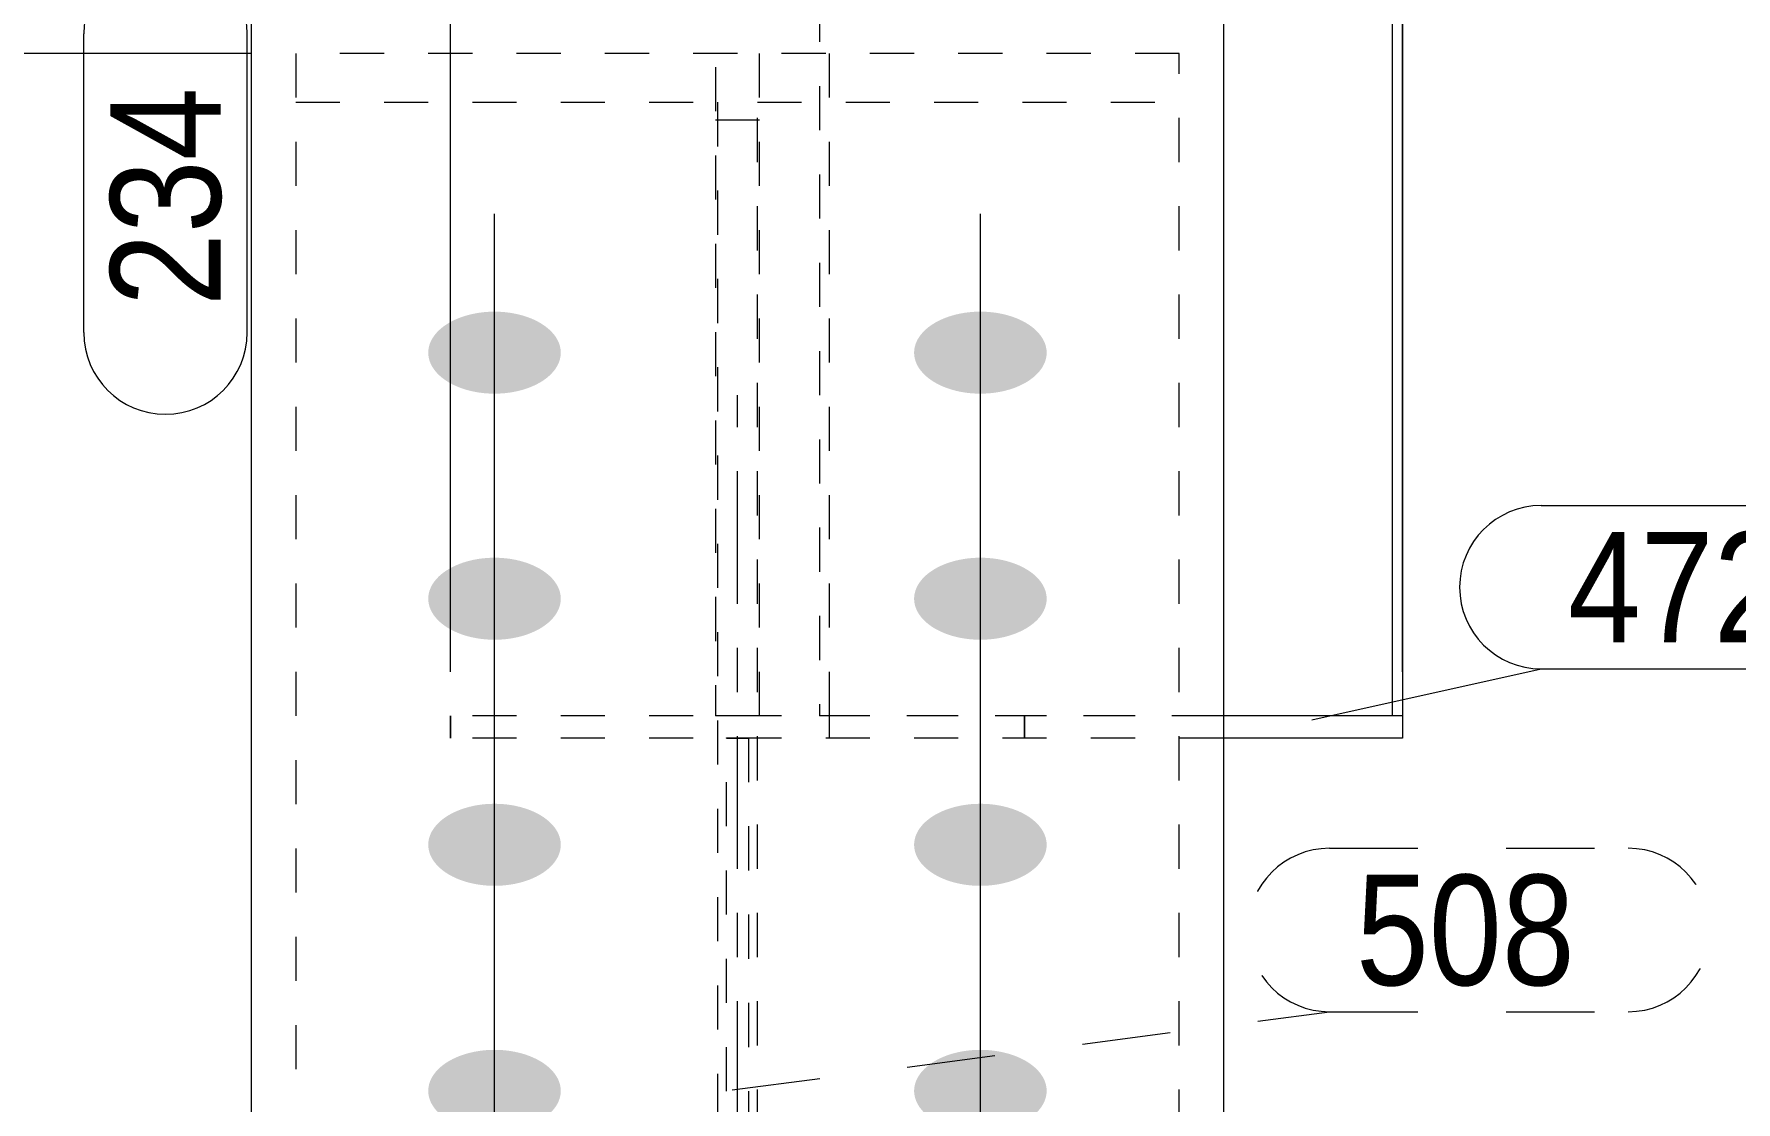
# Model space of a CAD drawing. Header units: millimetres. Extents: x 2 to 579, y 1 to 825.
# Drawn here: x 58.54 to 97.07, y 648.49 to 672.68 of the extents above; entities that cross this region are included whole.
import ezdxf

# ---------------------------------------------------------------- set-up
doc = ezdxf.new("R2010")
doc.units = ezdxf.units.MM
for name, pattern in [('XKITLINE00', [0]), ('XKITLINE01', [4, 1, -1, 1, -1]), ('XKITLINE02', [4, 2, -2]), ('XKITLINE03', [6, 3, -1, 1, -1])]:
    doc.linetypes.add(name, pattern=pattern)
for name, color, linetype, lineweight in [('Bolt', 3, 'Continuous', 0), ('Dimensions', 7, 'Continuous', 0), ('Part', 2, 'Continuous', 0), ('PartMark', 7, 'Continuous', 0)]:
    doc.layers.add(name, color=color, linetype=linetype, lineweight=lineweight)
doc.styles.add('ARIAL', font='ARIAL.TTF')

# ---------------------------------------------------------------- blocks, each defined once
blk = doc.blocks.new('*A60')
at = {"layer": 'Bolt'}
for points in [[(68.925, 664.533), (68.888, 664.534), (68.851, 664.536), (68.815, 664.538), (68.778, 664.54), (68.741, 664.543), (68.705, 664.547), (68.669, 664.551), (68.633, 664.556), (68.597, 664.561), (68.562, 664.567), (68.526, 664.573), (68.491, 664.58), (68.456, 664.587), (68.422, 664.595), (68.388, 664.604), (68.354, 664.613), (68.32, 664.622), (68.287, 664.632), (68.254, 664.643), (68.222, 664.654), (68.19, 664.665), (68.159, 664.677), (68.128, 664.69), (68.098, 664.702), (68.068, 664.716), (68.039, 664.73), (68.01, 664.744), (67.982, 664.759), (67.954, 664.774), (67.927, 664.789), (67.901, 664.805), (67.875, 664.821), (67.85, 664.838), (67.826, 664.855), (67.802, 664.873), (67.779, 664.89), (67.757, 664.908), (67.735, 664.927), (67.714, 664.946), (67.694, 664.965), (67.675, 664.984), (67.656, 665.004), (67.639, 665.024), (67.622, 665.044), (67.606, 665.065), (67.59, 665.085), (67.576, 665.106), (67.562, 665.127), (67.549, 665.149), (67.537, 665.17), (67.526, 665.192), (67.516, 665.214), (67.507, 665.236), (67.498, 665.258), (67.49, 665.281), (67.484, 665.303), (67.478, 665.325), (67.473, 665.348), (67.469, 665.371), (67.466, 665.393), (67.463, 665.416), (67.462, 665.439), (67.462, 665.462), (67.462, 665.484), (67.463, 665.507), (67.466, 665.53), (67.469, 665.553), (67.473, 665.575), (67.478, 665.598), (67.484, 665.62), (67.49, 665.643), (67.498, 665.665), (67.507, 665.687), (67.516, 665.709), (67.526, 665.731), (67.537, 665.753), (67.549, 665.775), (67.562, 665.796), (67.576, 665.817), (67.59, 665.838), (67.606, 665.859), (67.622, 665.879), (67.639, 665.899), (67.656, 665.919), (67.675, 665.939), (67.694, 665.959), (67.714, 665.978), (67.735, 665.996), (67.757, 666.015), (67.779, 666.033), (67.802, 666.051), (67.826, 666.068), (67.85, 666.085), (67.875, 666.102), (67.901, 666.118), (67.927, 666.134), (67.954, 666.15), (67.982, 666.165), (68.01, 666.18), (68.039, 666.194), (68.068, 666.208), (68.098, 666.221), (68.128, 666.234), (68.159, 666.246), (68.19, 666.258), (68.222, 666.27), (68.254, 666.281), (68.287, 666.291), (68.32, 666.301), (68.354, 666.311), (68.388, 666.32), (68.422, 666.328), (68.456, 666.336), (68.491, 666.343), (68.526, 666.35), (68.562, 666.357), (68.597, 666.363), (68.633, 666.368), (68.669, 666.372), (68.705, 666.377), (68.741, 666.38), (68.778, 666.383), (68.815, 666.386), (68.851, 666.388), (68.888, 666.389), (68.925, 666.39), (68.962, 666.39), (68.998, 666.39), (69.035, 666.389), (69.072, 666.388), (69.109, 666.386), (69.145, 666.383), (69.182, 666.38), (69.218, 666.377), (69.254, 666.372), (69.29, 666.368), (69.326, 666.363), (69.362, 666.357), (69.397, 666.35), (69.432, 666.343), (69.467, 666.336), (69.501, 666.328), (69.536, 666.32), (69.569, 666.311), (69.603, 666.301), (69.636, 666.291), (69.669, 666.281), (69.701, 666.27), (69.733, 666.258), (69.764, 666.246), (69.795, 666.234), (69.825, 666.221), (69.855, 666.208), (69.884, 666.194), (69.913, 666.18), (69.941, 666.165), (69.969, 666.15), (69.996, 666.134), (70.022, 666.118), (70.048, 666.102), (70.073, 666.085), (70.097, 666.068), (70.121, 666.051), (70.144, 666.033), (70.166, 666.015), (70.188, 665.996), (70.209, 665.978), (70.229, 665.959), (70.248, 665.939), (70.267, 665.919), (70.284, 665.899), (70.301, 665.879), (70.318, 665.859), (70.333, 665.838), (70.347, 665.817), (70.361, 665.796), (70.374, 665.775), (70.386, 665.753), (70.397, 665.731), (70.407, 665.709), (70.417, 665.687), (70.425, 665.665), (70.433, 665.643), (70.44, 665.62), (70.445, 665.598), (70.45, 665.575), (70.454, 665.553), (70.458, 665.53), (70.46, 665.507), (70.461, 665.484), (70.462, 665.462), (70.461, 665.439), (70.46, 665.416), (70.458, 665.393), (70.454, 665.371), (70.45, 665.348), (70.445, 665.325), (70.44, 665.303), (70.433, 665.281), (70.425, 665.258), (70.417, 665.236), (70.407, 665.214), (70.397, 665.192), (70.386, 665.17), (70.374, 665.149), (70.361, 665.127), (70.347, 665.106), (70.333, 665.085), (70.318, 665.065), (70.301, 665.044), (70.284, 665.024), (70.267, 665.004), (70.248, 664.984), (70.229, 664.965), (70.209, 664.946), (70.188, 664.927), (70.166, 664.908), (70.144, 664.89), (70.121, 664.873), (70.097, 664.855), (70.073, 664.838), (70.048, 664.821), (70.022, 664.805), (69.996, 664.789), (69.969, 664.774), (69.941, 664.759), (69.913, 664.744), (69.884, 664.73), (69.855, 664.716), (69.825, 664.702), (69.795, 664.69), (69.764, 664.677), (69.733, 664.665), (69.701, 664.654), (69.669, 664.643), (69.636, 664.632), (69.603, 664.622), (69.569, 664.613), (69.536, 664.604), (69.501, 664.595), (69.467, 664.587), (69.432, 664.58), (69.397, 664.573), (69.362, 664.567), (69.326, 664.561), (69.29, 664.556), (69.254, 664.551), (69.218, 664.547), (69.182, 664.543), (69.145, 664.54), (69.109, 664.538), (69.072, 664.536), (69.035, 664.534), (68.998, 664.533), (68.962, 664.533)], [(79.925, 664.533), (79.888, 664.534), (79.851, 664.536), (79.815, 664.538), (79.778, 664.54), (79.741, 664.543), (79.705, 664.547), (79.669, 664.551), (79.633, 664.556), (79.597, 664.561), (79.562, 664.567), (79.526, 664.573), (79.491, 664.58), (79.456, 664.587), (79.422, 664.595), (79.388, 664.604), (79.354, 664.613), (79.32, 664.622), (79.287, 664.632), (79.254, 664.643), (79.222, 664.654), (79.19, 664.665), (79.159, 664.677), (79.128, 664.69), (79.098, 664.702), (79.068, 664.716), (79.039, 664.73), (79.01, 664.744), (78.982, 664.759), (78.954, 664.774), (78.927, 664.789), (78.901, 664.805), (78.875, 664.821), (78.85, 664.838), (78.826, 664.855), (78.802, 664.873), (78.779, 664.89), (78.757, 664.908), (78.735, 664.927), (78.714, 664.946), (78.694, 664.965), (78.675, 664.984), (78.656, 665.004), (78.639, 665.024), (78.622, 665.044), (78.606, 665.065), (78.59, 665.085), (78.576, 665.106), (78.562, 665.127), (78.549, 665.149), (78.537, 665.17), (78.526, 665.192), (78.516, 665.214), (78.507, 665.236), (78.498, 665.258), (78.49, 665.281), (78.484, 665.303), (78.478, 665.325), (78.473, 665.348), (78.469, 665.371), (78.466, 665.393), (78.463, 665.416), (78.462, 665.439), (78.462, 665.462), (78.462, 665.484), (78.463, 665.507), (78.466, 665.53), (78.469, 665.553), (78.473, 665.575), (78.478, 665.598), (78.484, 665.62), (78.49, 665.643), (78.498, 665.665), (78.507, 665.687), (78.516, 665.709), (78.526, 665.731), (78.537, 665.753), (78.549, 665.775), (78.562, 665.796), (78.576, 665.817), (78.59, 665.838), (78.606, 665.859), (78.622, 665.879), (78.639, 665.899), (78.656, 665.919), (78.675, 665.939), (78.694, 665.959), (78.714, 665.978), (78.735, 665.996), (78.757, 666.015), (78.779, 666.033), (78.802, 666.051), (78.826, 666.068), (78.85, 666.085), (78.875, 666.102), (78.901, 666.118), (78.927, 666.134), (78.954, 666.15), (78.982, 666.165), (79.01, 666.18), (79.039, 666.194), (79.068, 666.208), (79.098, 666.221), (79.128, 666.234), (79.159, 666.246), (79.19, 666.258), (79.222, 666.27), (79.254, 666.281), (79.287, 666.291), (79.32, 666.301), (79.354, 666.311), (79.388, 666.32), (79.422, 666.328), (79.456, 666.336), (79.491, 666.343), (79.526, 666.35), (79.562, 666.357), (79.597, 666.363), (79.633, 666.368), (79.669, 666.372), (79.705, 666.377), (79.741, 666.38), (79.778, 666.383), (79.815, 666.386), (79.851, 666.388), (79.888, 666.389), (79.925, 666.39), (79.962, 666.39), (79.998, 666.39), (80.035, 666.389), (80.072, 666.388), (80.109, 666.386), (80.145, 666.383), (80.182, 666.38), (80.218, 666.377), (80.254, 666.372), (80.29, 666.368), (80.326, 666.363), (80.362, 666.357), (80.397, 666.35), (80.432, 666.343), (80.467, 666.336), (80.501, 666.328), (80.536, 666.32), (80.569, 666.311), (80.603, 666.301), (80.636, 666.291), (80.669, 666.281), (80.701, 666.27), (80.733, 666.258), (80.764, 666.246), (80.795, 666.234), (80.825, 666.221), (80.855, 666.208), (80.884, 666.194), (80.913, 666.18), (80.941, 666.165), (80.969, 666.15), (80.996, 666.134), (81.022, 666.118), (81.048, 666.102), (81.073, 666.085), (81.097, 666.068), (81.121, 666.051), (81.144, 666.033), (81.166, 666.015), (81.188, 665.996), (81.209, 665.978), (81.229, 665.959), (81.248, 665.939), (81.267, 665.919), (81.284, 665.899), (81.301, 665.879), (81.318, 665.859), (81.333, 665.838), (81.347, 665.817), (81.361, 665.796), (81.374, 665.775), (81.386, 665.753), (81.397, 665.731), (81.407, 665.709), (81.417, 665.687), (81.425, 665.665), (81.433, 665.643), (81.44, 665.62), (81.445, 665.598), (81.45, 665.575), (81.454, 665.553), (81.458, 665.53), (81.46, 665.507), (81.461, 665.484), (81.462, 665.462), (81.461, 665.439), (81.46, 665.416), (81.458, 665.393), (81.454, 665.371), (81.45, 665.348), (81.445, 665.325), (81.44, 665.303), (81.433, 665.281), (81.425, 665.258), (81.417, 665.236), (81.407, 665.214), (81.397, 665.192), (81.386, 665.17), (81.374, 665.149), (81.361, 665.127), (81.347, 665.106), (81.333, 665.085), (81.318, 665.065), (81.301, 665.044), (81.284, 665.024), (81.267, 665.004), (81.248, 664.984), (81.229, 664.965), (81.209, 664.946), (81.188, 664.927), (81.166, 664.908), (81.144, 664.89), (81.121, 664.873), (81.097, 664.855), (81.073, 664.838), (81.048, 664.821), (81.022, 664.805), (80.996, 664.789), (80.969, 664.774), (80.941, 664.759), (80.913, 664.744), (80.884, 664.73), (80.855, 664.716), (80.825, 664.702), (80.795, 664.69), (80.764, 664.677), (80.733, 664.665), (80.701, 664.654), (80.669, 664.643), (80.636, 664.632), (80.603, 664.622), (80.569, 664.613), (80.536, 664.604), (80.501, 664.595), (80.467, 664.587), (80.432, 664.58), (80.397, 664.573), (80.362, 664.567), (80.326, 664.561), (80.29, 664.556), (80.254, 664.551), (80.218, 664.547), (80.182, 664.543), (80.145, 664.54), (80.109, 664.538), (80.072, 664.536), (80.035, 664.534), (79.998, 664.533), (79.962, 664.533)], [(68.925, 658.961), (68.888, 658.962), (68.851, 658.964), (68.815, 658.966), (68.778, 658.968), (68.741, 658.971), (68.705, 658.975), (68.669, 658.979), (68.633, 658.984), (68.597, 658.989), (68.562, 658.995), (68.526, 659.001), (68.491, 659.008), (68.456, 659.015), (68.422, 659.023), (68.388, 659.032), (68.354, 659.041), (68.32, 659.05), (68.287, 659.06), (68.254, 659.071), (68.222, 659.082), (68.19, 659.093), (68.159, 659.105), (68.128, 659.118), (68.098, 659.131), (68.068, 659.144), (68.039, 659.158), (68.01, 659.172), (67.982, 659.187), (67.954, 659.202), (67.927, 659.217), (67.901, 659.233), (67.875, 659.249), (67.85, 659.266), (67.826, 659.283), (67.802, 659.301), (67.779, 659.318), (67.757, 659.337), (67.735, 659.355), (67.714, 659.374), (67.694, 659.393), (67.675, 659.412), (67.656, 659.432), (67.639, 659.452), (67.622, 659.472), (67.606, 659.493), (67.59, 659.513), (67.576, 659.534), (67.562, 659.556), (67.549, 659.577), (67.537, 659.599), (67.526, 659.62), (67.516, 659.642), (67.507, 659.664), (67.498, 659.686), (67.49, 659.709), (67.484, 659.731), (67.478, 659.754), (67.473, 659.776), (67.469, 659.799), (67.466, 659.821), (67.463, 659.844), (67.462, 659.867), (67.462, 659.89), (67.462, 659.913), (67.463, 659.935), (67.466, 659.958), (67.469, 659.981), (67.473, 660.003), (67.478, 660.026), (67.484, 660.049), (67.49, 660.071), (67.498, 660.093), (67.507, 660.115), (67.516, 660.137), (67.526, 660.159), (67.537, 660.181), (67.549, 660.203), (67.562, 660.224), (67.576, 660.245), (67.59, 660.266), (67.606, 660.287), (67.622, 660.307), (67.639, 660.328), (67.656, 660.348), (67.675, 660.367), (67.694, 660.387), (67.714, 660.406), (67.735, 660.425), (67.757, 660.443), (67.779, 660.461), (67.802, 660.479), (67.826, 660.496), (67.85, 660.513), (67.875, 660.53), (67.901, 660.546), (67.927, 660.562), (67.954, 660.578), (67.982, 660.593), (68.01, 660.608), (68.039, 660.622), (68.068, 660.636), (68.098, 660.649), (68.128, 660.662), (68.159, 660.674), (68.19, 660.686), (68.222, 660.698), (68.254, 660.709), (68.287, 660.719), (68.32, 660.729), (68.354, 660.739), (68.388, 660.748), (68.422, 660.756), (68.456, 660.764), (68.491, 660.772), (68.526, 660.778), (68.562, 660.785), (68.597, 660.791), (68.633, 660.796), (68.669, 660.801), (68.705, 660.805), (68.741, 660.808), (68.778, 660.811), (68.815, 660.814), (68.851, 660.816), (68.888, 660.817), (68.925, 660.818), (68.962, 660.818), (68.998, 660.818), (69.035, 660.817), (69.072, 660.816), (69.109, 660.814), (69.145, 660.811), (69.182, 660.808), (69.218, 660.805), (69.254, 660.801), (69.29, 660.796), (69.326, 660.791), (69.362, 660.785), (69.397, 660.778), (69.432, 660.772), (69.467, 660.764), (69.501, 660.756), (69.536, 660.748), (69.569, 660.739), (69.603, 660.729), (69.636, 660.719), (69.669, 660.709), (69.701, 660.698), (69.733, 660.686), (69.764, 660.674), (69.795, 660.662), (69.825, 660.649), (69.855, 660.636), (69.884, 660.622), (69.913, 660.608), (69.941, 660.593), (69.969, 660.578), (69.996, 660.562), (70.022, 660.546), (70.048, 660.53), (70.073, 660.513), (70.097, 660.496), (70.121, 660.479), (70.144, 660.461), (70.166, 660.443), (70.188, 660.425), (70.209, 660.406), (70.229, 660.387), (70.248, 660.367), (70.267, 660.348), (70.284, 660.328), (70.301, 660.307), (70.318, 660.287), (70.333, 660.266), (70.347, 660.245), (70.361, 660.224), (70.374, 660.203), (70.386, 660.181), (70.397, 660.159), (70.407, 660.137), (70.417, 660.115), (70.425, 660.093), (70.433, 660.071), (70.44, 660.049), (70.445, 660.026), (70.45, 660.003), (70.454, 659.981), (70.458, 659.958), (70.46, 659.935), (70.461, 659.913), (70.462, 659.89), (70.461, 659.867), (70.46, 659.844), (70.458, 659.821), (70.454, 659.799), (70.45, 659.776), (70.445, 659.754), (70.44, 659.731), (70.433, 659.709), (70.425, 659.686), (70.417, 659.664), (70.407, 659.642), (70.397, 659.62), (70.386, 659.599), (70.374, 659.577), (70.361, 659.556), (70.347, 659.534), (70.333, 659.513), (70.318, 659.493), (70.301, 659.472), (70.284, 659.452), (70.267, 659.432), (70.248, 659.412), (70.229, 659.393), (70.209, 659.374), (70.188, 659.355), (70.166, 659.337), (70.144, 659.318), (70.121, 659.301), (70.097, 659.283), (70.073, 659.266), (70.048, 659.249), (70.022, 659.233), (69.996, 659.217), (69.969, 659.202), (69.941, 659.187), (69.913, 659.172), (69.884, 659.158), (69.855, 659.144), (69.825, 659.131), (69.795, 659.118), (69.764, 659.105), (69.733, 659.093), (69.701, 659.082), (69.669, 659.071), (69.636, 659.06), (69.603, 659.05), (69.569, 659.041), (69.536, 659.032), (69.501, 659.023), (69.467, 659.015), (69.432, 659.008), (69.397, 659.001), (69.362, 658.995), (69.326, 658.989), (69.29, 658.984), (69.254, 658.979), (69.218, 658.975), (69.182, 658.971), (69.145, 658.968), (69.109, 658.966), (69.072, 658.964), (69.035, 658.962), (68.998, 658.961), (68.962, 658.961)], [(79.925, 658.961), (79.888, 658.962), (79.851, 658.964), (79.815, 658.966), (79.778, 658.968), (79.741, 658.971), (79.705, 658.975), (79.669, 658.979), (79.633, 658.984), (79.597, 658.989), (79.562, 658.995), (79.526, 659.001), (79.491, 659.008), (79.456, 659.015), (79.422, 659.023), (79.388, 659.032), (79.354, 659.041), (79.32, 659.05), (79.287, 659.06), (79.254, 659.071), (79.222, 659.082), (79.19, 659.093), (79.159, 659.105), (79.128, 659.118), (79.098, 659.131), (79.068, 659.144), (79.039, 659.158), (79.01, 659.172), (78.982, 659.187), (78.954, 659.202), (78.927, 659.217), (78.901, 659.233), (78.875, 659.249), (78.85, 659.266), (78.826, 659.283), (78.802, 659.301), (78.779, 659.318), (78.757, 659.337), (78.735, 659.355), (78.714, 659.374), (78.694, 659.393), (78.675, 659.412), (78.656, 659.432), (78.639, 659.452), (78.622, 659.472), (78.606, 659.493), (78.59, 659.513), (78.576, 659.534), (78.562, 659.556), (78.549, 659.577), (78.537, 659.599), (78.526, 659.62), (78.516, 659.642), (78.507, 659.664), (78.498, 659.686), (78.49, 659.709), (78.484, 659.731), (78.478, 659.754), (78.473, 659.776), (78.469, 659.799), (78.466, 659.821), (78.463, 659.844), (78.462, 659.867), (78.462, 659.89), (78.462, 659.913), (78.463, 659.935), (78.466, 659.958), (78.469, 659.981), (78.473, 660.003), (78.478, 660.026), (78.484, 660.049), (78.49, 660.071), (78.498, 660.093), (78.507, 660.115), (78.516, 660.137), (78.526, 660.159), (78.537, 660.181), (78.549, 660.203), (78.562, 660.224), (78.576, 660.245), (78.59, 660.266), (78.606, 660.287), (78.622, 660.307), (78.639, 660.328), (78.656, 660.348), (78.675, 660.367), (78.694, 660.387), (78.714, 660.406), (78.735, 660.425), (78.757, 660.443), (78.779, 660.461), (78.802, 660.479), (78.826, 660.496), (78.85, 660.513), (78.875, 660.53), (78.901, 660.546), (78.927, 660.562), (78.954, 660.578), (78.982, 660.593), (79.01, 660.608), (79.039, 660.622), (79.068, 660.636), (79.098, 660.649), (79.128, 660.662), (79.159, 660.674), (79.19, 660.686), (79.222, 660.698), (79.254, 660.709), (79.287, 660.719), (79.32, 660.729), (79.354, 660.739), (79.388, 660.748), (79.422, 660.756), (79.456, 660.764), (79.491, 660.772), (79.526, 660.778), (79.562, 660.785), (79.597, 660.791), (79.633, 660.796), (79.669, 660.801), (79.705, 660.805), (79.741, 660.808), (79.778, 660.811), (79.815, 660.814), (79.851, 660.816), (79.888, 660.817), (79.925, 660.818), (79.962, 660.818), (79.998, 660.818), (80.035, 660.817), (80.072, 660.816), (80.109, 660.814), (80.145, 660.811), (80.182, 660.808), (80.218, 660.805), (80.254, 660.801), (80.29, 660.796), (80.326, 660.791), (80.362, 660.785), (80.397, 660.778), (80.432, 660.772), (80.467, 660.764), (80.501, 660.756), (80.536, 660.748), (80.569, 660.739), (80.603, 660.729), (80.636, 660.719), (80.669, 660.709), (80.701, 660.698), (80.733, 660.686), (80.764, 660.674), (80.795, 660.662), (80.825, 660.649), (80.855, 660.636), (80.884, 660.622), (80.913, 660.608), (80.941, 660.593), (80.969, 660.578), (80.996, 660.562), (81.022, 660.546), (81.048, 660.53), (81.073, 660.513), (81.097, 660.496), (81.121, 660.479), (81.144, 660.461), (81.166, 660.443), (81.188, 660.425), (81.209, 660.406), (81.229, 660.387), (81.248, 660.367), (81.267, 660.348), (81.284, 660.328), (81.301, 660.307), (81.318, 660.287), (81.333, 660.266), (81.347, 660.245), (81.361, 660.224), (81.374, 660.203), (81.386, 660.181), (81.397, 660.159), (81.407, 660.137), (81.417, 660.115), (81.425, 660.093), (81.433, 660.071), (81.44, 660.049), (81.445, 660.026), (81.45, 660.003), (81.454, 659.981), (81.458, 659.958), (81.46, 659.935), (81.461, 659.913), (81.462, 659.89), (81.461, 659.867), (81.46, 659.844), (81.458, 659.821), (81.454, 659.799), (81.45, 659.776), (81.445, 659.754), (81.44, 659.731), (81.433, 659.709), (81.425, 659.686), (81.417, 659.664), (81.407, 659.642), (81.397, 659.62), (81.386, 659.599), (81.374, 659.577), (81.361, 659.556), (81.347, 659.534), (81.333, 659.513), (81.318, 659.493), (81.301, 659.472), (81.284, 659.452), (81.267, 659.432), (81.248, 659.412), (81.229, 659.393), (81.209, 659.374), (81.188, 659.355), (81.166, 659.337), (81.144, 659.318), (81.121, 659.301), (81.097, 659.283), (81.073, 659.266), (81.048, 659.249), (81.022, 659.233), (80.996, 659.217), (80.969, 659.202), (80.941, 659.187), (80.913, 659.172), (80.884, 659.158), (80.855, 659.144), (80.825, 659.131), (80.795, 659.118), (80.764, 659.105), (80.733, 659.093), (80.701, 659.082), (80.669, 659.071), (80.636, 659.06), (80.603, 659.05), (80.569, 659.041), (80.536, 659.032), (80.501, 659.023), (80.467, 659.015), (80.432, 659.008), (80.397, 659.001), (80.362, 658.995), (80.326, 658.989), (80.29, 658.984), (80.254, 658.979), (80.218, 658.975), (80.182, 658.971), (80.145, 658.968), (80.109, 658.966), (80.072, 658.964), (80.035, 658.962), (79.998, 658.961), (79.962, 658.961)], [(68.925, 653.39), (68.888, 653.39), (68.851, 653.392), (68.815, 653.394), (68.778, 653.396), (68.741, 653.399), (68.705, 653.403), (68.669, 653.407), (68.633, 653.412), (68.597, 653.417), (68.562, 653.423), (68.526, 653.429), (68.491, 653.436), (68.456, 653.444), (68.422, 653.452), (68.388, 653.46), (68.354, 653.469), (68.32, 653.478), (68.287, 653.488), (68.254, 653.499), (68.222, 653.51), (68.19, 653.521), (68.159, 653.533), (68.128, 653.546), (68.098, 653.559), (68.068, 653.572), (68.039, 653.586), (68.01, 653.6), (67.982, 653.615), (67.954, 653.63), (67.927, 653.645), (67.901, 653.661), (67.875, 653.678), (67.85, 653.694), (67.826, 653.711), (67.802, 653.729), (67.779, 653.747), (67.757, 653.765), (67.735, 653.783), (67.714, 653.802), (67.694, 653.821), (67.675, 653.841), (67.656, 653.86), (67.639, 653.88), (67.622, 653.9), (67.606, 653.921), (67.59, 653.942), (67.576, 653.963), (67.562, 653.984), (67.549, 654.005), (67.537, 654.027), (67.526, 654.048), (67.516, 654.07), (67.507, 654.092), (67.498, 654.114), (67.49, 654.137), (67.484, 654.159), (67.478, 654.182), (67.473, 654.204), (67.469, 654.227), (67.466, 654.25), (67.463, 654.272), (67.462, 654.295), (67.462, 654.318), (67.462, 654.341), (67.463, 654.364), (67.466, 654.386), (67.469, 654.409), (67.473, 654.432), (67.478, 654.454), (67.484, 654.477), (67.49, 654.499), (67.498, 654.521), (67.507, 654.544), (67.516, 654.566), (67.526, 654.588), (67.537, 654.609), (67.549, 654.631), (67.562, 654.652), (67.576, 654.673), (67.59, 654.694), (67.606, 654.715), (67.622, 654.735), (67.639, 654.756), (67.656, 654.776), (67.675, 654.795), (67.694, 654.815), (67.714, 654.834), (67.735, 654.853), (67.757, 654.871), (67.779, 654.889), (67.802, 654.907), (67.826, 654.925), (67.85, 654.942), (67.875, 654.958), (67.901, 654.975), (67.927, 654.991), (67.954, 655.006), (67.982, 655.021), (68.01, 655.036), (68.039, 655.05), (68.068, 655.064), (68.098, 655.077), (68.128, 655.09), (68.159, 655.103), (68.19, 655.114), (68.222, 655.126), (68.254, 655.137), (68.287, 655.147), (68.32, 655.157), (68.354, 655.167), (68.388, 655.176), (68.422, 655.184), (68.456, 655.192), (68.491, 655.2), (68.526, 655.207), (68.562, 655.213), (68.597, 655.219), (68.633, 655.224), (68.669, 655.229), (68.705, 655.233), (68.741, 655.237), (68.778, 655.24), (68.815, 655.242), (68.851, 655.244), (68.888, 655.245), (68.925, 655.246), (68.962, 655.247), (68.998, 655.246), (69.035, 655.245), (69.072, 655.244), (69.109, 655.242), (69.145, 655.24), (69.182, 655.237), (69.218, 655.233), (69.254, 655.229), (69.29, 655.224), (69.326, 655.219), (69.362, 655.213), (69.397, 655.207), (69.432, 655.2), (69.467, 655.192), (69.501, 655.184), (69.536, 655.176), (69.569, 655.167), (69.603, 655.157), (69.636, 655.147), (69.669, 655.137), (69.701, 655.126), (69.733, 655.114), (69.764, 655.103), (69.795, 655.09), (69.825, 655.077), (69.855, 655.064), (69.884, 655.05), (69.913, 655.036), (69.941, 655.021), (69.969, 655.006), (69.996, 654.991), (70.022, 654.975), (70.048, 654.958), (70.073, 654.942), (70.097, 654.925), (70.121, 654.907), (70.144, 654.889), (70.166, 654.871), (70.188, 654.853), (70.209, 654.834), (70.229, 654.815), (70.248, 654.795), (70.267, 654.776), (70.284, 654.756), (70.301, 654.735), (70.318, 654.715), (70.333, 654.694), (70.347, 654.673), (70.361, 654.652), (70.374, 654.631), (70.386, 654.609), (70.397, 654.588), (70.407, 654.566), (70.417, 654.544), (70.425, 654.521), (70.433, 654.499), (70.44, 654.477), (70.445, 654.454), (70.45, 654.432), (70.454, 654.409), (70.458, 654.386), (70.46, 654.364), (70.461, 654.341), (70.462, 654.318), (70.461, 654.295), (70.46, 654.272), (70.458, 654.25), (70.454, 654.227), (70.45, 654.204), (70.445, 654.182), (70.44, 654.159), (70.433, 654.137), (70.425, 654.114), (70.417, 654.092), (70.407, 654.07), (70.397, 654.048), (70.386, 654.027), (70.374, 654.005), (70.361, 653.984), (70.347, 653.963), (70.333, 653.942), (70.318, 653.921), (70.301, 653.9), (70.284, 653.88), (70.267, 653.86), (70.248, 653.841), (70.229, 653.821), (70.209, 653.802), (70.188, 653.783), (70.166, 653.765), (70.144, 653.747), (70.121, 653.729), (70.097, 653.711), (70.073, 653.694), (70.048, 653.678), (70.022, 653.661), (69.996, 653.645), (69.969, 653.63), (69.941, 653.615), (69.913, 653.6), (69.884, 653.586), (69.855, 653.572), (69.825, 653.559), (69.795, 653.546), (69.764, 653.533), (69.733, 653.521), (69.701, 653.51), (69.669, 653.499), (69.636, 653.488), (69.603, 653.478), (69.569, 653.469), (69.536, 653.46), (69.501, 653.452), (69.467, 653.444), (69.432, 653.436), (69.397, 653.429), (69.362, 653.423), (69.326, 653.417), (69.29, 653.412), (69.254, 653.407), (69.218, 653.403), (69.182, 653.399), (69.145, 653.396), (69.109, 653.394), (69.072, 653.392), (69.035, 653.39), (68.998, 653.39), (68.962, 653.389)], [(79.925, 653.39), (79.888, 653.39), (79.851, 653.392), (79.815, 653.394), (79.778, 653.396), (79.741, 653.399), (79.705, 653.403), (79.669, 653.407), (79.633, 653.412), (79.597, 653.417), (79.562, 653.423), (79.526, 653.429), (79.491, 653.436), (79.456, 653.444), (79.422, 653.452), (79.388, 653.46), (79.354, 653.469), (79.32, 653.478), (79.287, 653.488), (79.254, 653.499), (79.222, 653.51), (79.19, 653.521), (79.159, 653.533), (79.128, 653.546), (79.098, 653.559), (79.068, 653.572), (79.039, 653.586), (79.01, 653.6), (78.982, 653.615), (78.954, 653.63), (78.927, 653.645), (78.901, 653.661), (78.875, 653.678), (78.85, 653.694), (78.826, 653.711), (78.802, 653.729), (78.779, 653.747), (78.757, 653.765), (78.735, 653.783), (78.714, 653.802), (78.694, 653.821), (78.675, 653.841), (78.656, 653.86), (78.639, 653.88), (78.622, 653.9), (78.606, 653.921), (78.59, 653.942), (78.576, 653.963), (78.562, 653.984), (78.549, 654.005), (78.537, 654.027), (78.526, 654.048), (78.516, 654.07), (78.507, 654.092), (78.498, 654.114), (78.49, 654.137), (78.484, 654.159), (78.478, 654.182), (78.473, 654.204), (78.469, 654.227), (78.466, 654.25), (78.463, 654.272), (78.462, 654.295), (78.462, 654.318), (78.462, 654.341), (78.463, 654.364), (78.466, 654.386), (78.469, 654.409), (78.473, 654.432), (78.478, 654.454), (78.484, 654.477), (78.49, 654.499), (78.498, 654.521), (78.507, 654.544), (78.516, 654.566), (78.526, 654.588), (78.537, 654.609), (78.549, 654.631), (78.562, 654.652), (78.576, 654.673), (78.59, 654.694), (78.606, 654.715), (78.622, 654.735), (78.639, 654.756), (78.656, 654.776), (78.675, 654.795), (78.694, 654.815), (78.714, 654.834), (78.735, 654.853), (78.757, 654.871), (78.779, 654.889), (78.802, 654.907), (78.826, 654.925), (78.85, 654.942), (78.875, 654.958), (78.901, 654.975), (78.927, 654.991), (78.954, 655.006), (78.982, 655.021), (79.01, 655.036), (79.039, 655.05), (79.068, 655.064), (79.098, 655.077), (79.128, 655.09), (79.159, 655.103), (79.19, 655.114), (79.222, 655.126), (79.254, 655.137), (79.287, 655.147), (79.32, 655.157), (79.354, 655.167), (79.388, 655.176), (79.422, 655.184), (79.456, 655.192), (79.491, 655.2), (79.526, 655.207), (79.562, 655.213), (79.597, 655.219), (79.633, 655.224), (79.669, 655.229), (79.705, 655.233), (79.741, 655.237), (79.778, 655.24), (79.815, 655.242), (79.851, 655.244), (79.888, 655.245), (79.925, 655.246), (79.962, 655.247), (79.998, 655.246), (80.035, 655.245), (80.072, 655.244), (80.109, 655.242), (80.145, 655.24), (80.182, 655.237), (80.218, 655.233), (80.254, 655.229), (80.29, 655.224), (80.326, 655.219), (80.362, 655.213), (80.397, 655.207), (80.432, 655.2), (80.467, 655.192), (80.501, 655.184), (80.536, 655.176), (80.569, 655.167), (80.603, 655.157), (80.636, 655.147), (80.669, 655.137), (80.701, 655.126), (80.733, 655.114), (80.764, 655.103), (80.795, 655.09), (80.825, 655.077), (80.855, 655.064), (80.884, 655.05), (80.913, 655.036), (80.941, 655.021), (80.969, 655.006), (80.996, 654.991), (81.022, 654.975), (81.048, 654.958), (81.073, 654.942), (81.097, 654.925), (81.121, 654.907), (81.144, 654.889), (81.166, 654.871), (81.188, 654.853), (81.209, 654.834), (81.229, 654.815), (81.248, 654.795), (81.267, 654.776), (81.284, 654.756), (81.301, 654.735), (81.318, 654.715), (81.333, 654.694), (81.347, 654.673), (81.361, 654.652), (81.374, 654.631), (81.386, 654.609), (81.397, 654.588), (81.407, 654.566), (81.417, 654.544), (81.425, 654.521), (81.433, 654.499), (81.44, 654.477), (81.445, 654.454), (81.45, 654.432), (81.454, 654.409), (81.458, 654.386), (81.46, 654.364), (81.461, 654.341), (81.462, 654.318), (81.461, 654.295), (81.46, 654.272), (81.458, 654.25), (81.454, 654.227), (81.45, 654.204), (81.445, 654.182), (81.44, 654.159), (81.433, 654.137), (81.425, 654.114), (81.417, 654.092), (81.407, 654.07), (81.397, 654.048), (81.386, 654.027), (81.374, 654.005), (81.361, 653.984), (81.347, 653.963), (81.333, 653.942), (81.318, 653.921), (81.301, 653.9), (81.284, 653.88), (81.267, 653.86), (81.248, 653.841), (81.229, 653.821), (81.209, 653.802), (81.188, 653.783), (81.166, 653.765), (81.144, 653.747), (81.121, 653.729), (81.097, 653.711), (81.073, 653.694), (81.048, 653.678), (81.022, 653.661), (80.996, 653.645), (80.969, 653.63), (80.941, 653.615), (80.913, 653.6), (80.884, 653.586), (80.855, 653.572), (80.825, 653.559), (80.795, 653.546), (80.764, 653.533), (80.733, 653.521), (80.701, 653.51), (80.669, 653.499), (80.636, 653.488), (80.603, 653.478), (80.569, 653.469), (80.536, 653.46), (80.501, 653.452), (80.467, 653.444), (80.432, 653.436), (80.397, 653.429), (80.362, 653.423), (80.326, 653.417), (80.29, 653.412), (80.254, 653.407), (80.218, 653.403), (80.182, 653.399), (80.145, 653.396), (80.109, 653.394), (80.072, 653.392), (80.035, 653.39), (79.998, 653.39), (79.962, 653.389)], [(68.925, 647.818), (68.888, 647.819), (68.851, 647.82), (68.815, 647.822), (68.778, 647.824), (68.741, 647.827), (68.705, 647.831), (68.669, 647.835), (68.633, 647.84), (68.597, 647.845), (68.562, 647.851), (68.526, 647.857), (68.491, 647.864), (68.456, 647.872), (68.422, 647.88), (68.388, 647.888), (68.354, 647.897), (68.32, 647.907), (68.287, 647.917), (68.254, 647.927), (68.222, 647.938), (68.19, 647.95), (68.159, 647.961), (68.128, 647.974), (68.098, 647.987), (68.068, 648), (68.039, 648.014), (68.01, 648.028), (67.982, 648.043), (67.954, 648.058), (67.927, 648.073), (67.901, 648.089), (67.875, 648.106), (67.85, 648.122), (67.826, 648.139), (67.802, 648.157), (67.779, 648.175), (67.757, 648.193), (67.735, 648.211), (67.714, 648.23), (67.694, 648.249), (67.675, 648.269), (67.656, 648.288), (67.639, 648.308), (67.622, 648.329), (67.606, 648.349), (67.59, 648.37), (67.576, 648.391), (67.562, 648.412), (67.549, 648.433), (67.537, 648.455), (67.526, 648.476), (67.516, 648.498), (67.507, 648.52), (67.498, 648.543), (67.49, 648.565), (67.484, 648.587), (67.478, 648.61), (67.473, 648.632), (67.469, 648.655), (67.466, 648.678), (67.463, 648.7), (67.462, 648.723), (67.462, 648.746), (67.462, 648.769), (67.463, 648.792), (67.466, 648.814), (67.469, 648.837), (67.473, 648.86), (67.478, 648.882), (67.484, 648.905), (67.49, 648.927), (67.498, 648.95), (67.507, 648.972), (67.516, 648.994), (67.526, 649.016), (67.537, 649.037), (67.549, 649.059), (67.562, 649.08), (67.576, 649.101), (67.59, 649.122), (67.606, 649.143), (67.622, 649.164), (67.639, 649.184), (67.656, 649.204), (67.675, 649.223), (67.694, 649.243), (67.714, 649.262), (67.735, 649.281), (67.757, 649.299), (67.779, 649.317), (67.802, 649.335), (67.826, 649.353), (67.85, 649.37), (67.875, 649.386), (67.901, 649.403), (67.927, 649.419), (67.954, 649.434), (67.982, 649.449), (68.01, 649.464), (68.039, 649.478), (68.068, 649.492), (68.098, 649.505), (68.128, 649.518), (68.159, 649.531), (68.19, 649.543), (68.222, 649.554), (68.254, 649.565), (68.287, 649.576), (68.32, 649.586), (68.354, 649.595), (68.388, 649.604), (68.422, 649.612), (68.456, 649.62), (68.491, 649.628), (68.526, 649.635), (68.562, 649.641), (68.597, 649.647), (68.633, 649.652), (68.669, 649.657), (68.705, 649.661), (68.741, 649.665), (68.778, 649.668), (68.815, 649.67), (68.851, 649.672), (68.888, 649.674), (68.925, 649.674), (68.962, 649.675), (68.998, 649.674), (69.035, 649.674), (69.072, 649.672), (69.109, 649.67), (69.145, 649.668), (69.182, 649.665), (69.218, 649.661), (69.254, 649.657), (69.29, 649.652), (69.326, 649.647), (69.362, 649.641), (69.397, 649.635), (69.432, 649.628), (69.467, 649.62), (69.501, 649.612), (69.536, 649.604), (69.569, 649.595), (69.603, 649.586), (69.636, 649.576), (69.669, 649.565), (69.701, 649.554), (69.733, 649.543), (69.764, 649.531), (69.795, 649.518), (69.825, 649.505), (69.855, 649.492), (69.884, 649.478), (69.913, 649.464), (69.941, 649.449), (69.969, 649.434), (69.996, 649.419), (70.022, 649.403), (70.048, 649.386), (70.073, 649.37), (70.097, 649.353), (70.121, 649.335), (70.144, 649.317), (70.166, 649.299), (70.188, 649.281), (70.209, 649.262), (70.229, 649.243), (70.248, 649.223), (70.267, 649.204), (70.284, 649.184), (70.301, 649.164), (70.318, 649.143), (70.333, 649.122), (70.347, 649.101), (70.361, 649.08), (70.374, 649.059), (70.386, 649.037), (70.397, 649.016), (70.407, 648.994), (70.417, 648.972), (70.425, 648.95), (70.433, 648.927), (70.44, 648.905), (70.445, 648.882), (70.45, 648.86), (70.454, 648.837), (70.458, 648.814), (70.46, 648.792), (70.461, 648.769), (70.462, 648.746), (70.461, 648.723), (70.46, 648.7), (70.458, 648.678), (70.454, 648.655), (70.45, 648.632), (70.445, 648.61), (70.44, 648.587), (70.433, 648.565), (70.425, 648.543), (70.417, 648.52), (70.407, 648.498), (70.397, 648.476), (70.386, 648.455), (70.374, 648.433), (70.361, 648.412), (70.347, 648.391), (70.333, 648.37), (70.318, 648.349), (70.301, 648.329), (70.284, 648.308), (70.267, 648.288), (70.248, 648.269), (70.229, 648.249), (70.209, 648.23), (70.188, 648.211), (70.166, 648.193), (70.144, 648.175), (70.121, 648.157), (70.097, 648.139), (70.073, 648.122), (70.048, 648.106), (70.022, 648.089), (69.996, 648.073), (69.969, 648.058), (69.941, 648.043), (69.913, 648.028), (69.884, 648.014), (69.855, 648), (69.825, 647.987), (69.795, 647.974), (69.764, 647.961), (69.733, 647.95), (69.701, 647.938), (69.669, 647.927), (69.636, 647.917), (69.603, 647.907), (69.569, 647.897), (69.536, 647.888), (69.501, 647.88), (69.467, 647.872), (69.432, 647.864), (69.397, 647.857), (69.362, 647.851), (69.326, 647.845), (69.29, 647.84), (69.254, 647.835), (69.218, 647.831), (69.182, 647.827), (69.145, 647.824), (69.109, 647.822), (69.072, 647.82), (69.035, 647.819), (68.998, 647.818), (68.962, 647.817)], [(79.925, 647.818), (79.888, 647.819), (79.851, 647.82), (79.815, 647.822), (79.778, 647.824), (79.741, 647.827), (79.705, 647.831), (79.669, 647.835), (79.633, 647.84), (79.597, 647.845), (79.562, 647.851), (79.526, 647.857), (79.491, 647.864), (79.456, 647.872), (79.422, 647.88), (79.388, 647.888), (79.354, 647.897), (79.32, 647.907), (79.287, 647.917), (79.254, 647.927), (79.222, 647.938), (79.19, 647.95), (79.159, 647.961), (79.128, 647.974), (79.098, 647.987), (79.068, 648), (79.039, 648.014), (79.01, 648.028), (78.982, 648.043), (78.954, 648.058), (78.927, 648.073), (78.901, 648.089), (78.875, 648.106), (78.85, 648.122), (78.826, 648.139), (78.802, 648.157), (78.779, 648.175), (78.757, 648.193), (78.735, 648.211), (78.714, 648.23), (78.694, 648.249), (78.675, 648.269), (78.656, 648.288), (78.639, 648.308), (78.622, 648.329), (78.606, 648.349), (78.59, 648.37), (78.576, 648.391), (78.562, 648.412), (78.549, 648.433), (78.537, 648.455), (78.526, 648.476), (78.516, 648.498), (78.507, 648.52), (78.498, 648.543), (78.49, 648.565), (78.484, 648.587), (78.478, 648.61), (78.473, 648.632), (78.469, 648.655), (78.466, 648.678), (78.463, 648.7), (78.462, 648.723), (78.462, 648.746), (78.462, 648.769), (78.463, 648.792), (78.466, 648.814), (78.469, 648.837), (78.473, 648.86), (78.478, 648.882), (78.484, 648.905), (78.49, 648.927), (78.498, 648.95), (78.507, 648.972), (78.516, 648.994), (78.526, 649.016), (78.537, 649.037), (78.549, 649.059), (78.562, 649.08), (78.576, 649.101), (78.59, 649.122), (78.606, 649.143), (78.622, 649.164), (78.639, 649.184), (78.656, 649.204), (78.675, 649.223), (78.694, 649.243), (78.714, 649.262), (78.735, 649.281), (78.757, 649.299), (78.779, 649.317), (78.802, 649.335), (78.826, 649.353), (78.85, 649.37), (78.875, 649.386), (78.901, 649.403), (78.927, 649.419), (78.954, 649.434), (78.982, 649.449), (79.01, 649.464), (79.039, 649.478), (79.068, 649.492), (79.098, 649.505), (79.128, 649.518), (79.159, 649.531), (79.19, 649.543), (79.222, 649.554), (79.254, 649.565), (79.287, 649.576), (79.32, 649.586), (79.354, 649.595), (79.388, 649.604), (79.422, 649.612), (79.456, 649.62), (79.491, 649.628), (79.526, 649.635), (79.562, 649.641), (79.597, 649.647), (79.633, 649.652), (79.669, 649.657), (79.705, 649.661), (79.741, 649.665), (79.778, 649.668), (79.815, 649.67), (79.851, 649.672), (79.888, 649.674), (79.925, 649.674), (79.962, 649.675), (79.998, 649.674), (80.035, 649.674), (80.072, 649.672), (80.109, 649.67), (80.145, 649.668), (80.182, 649.665), (80.218, 649.661), (80.254, 649.657), (80.29, 649.652), (80.326, 649.647), (80.362, 649.641), (80.397, 649.635), (80.432, 649.628), (80.467, 649.62), (80.501, 649.612), (80.536, 649.604), (80.569, 649.595), (80.603, 649.586), (80.636, 649.576), (80.669, 649.565), (80.701, 649.554), (80.733, 649.543), (80.764, 649.531), (80.795, 649.518), (80.825, 649.505), (80.855, 649.492), (80.884, 649.478), (80.913, 649.464), (80.941, 649.449), (80.969, 649.434), (80.996, 649.419), (81.022, 649.403), (81.048, 649.386), (81.073, 649.37), (81.097, 649.353), (81.121, 649.335), (81.144, 649.317), (81.166, 649.299), (81.188, 649.281), (81.209, 649.262), (81.229, 649.243), (81.248, 649.223), (81.267, 649.204), (81.284, 649.184), (81.301, 649.164), (81.318, 649.143), (81.333, 649.122), (81.347, 649.101), (81.361, 649.08), (81.374, 649.059), (81.386, 649.037), (81.397, 649.016), (81.407, 648.994), (81.417, 648.972), (81.425, 648.95), (81.433, 648.927), (81.44, 648.905), (81.445, 648.882), (81.45, 648.86), (81.454, 648.837), (81.458, 648.814), (81.46, 648.792), (81.461, 648.769), (81.462, 648.746), (81.461, 648.723), (81.46, 648.7), (81.458, 648.678), (81.454, 648.655), (81.45, 648.632), (81.445, 648.61), (81.44, 648.587), (81.433, 648.565), (81.425, 648.543), (81.417, 648.52), (81.407, 648.498), (81.397, 648.476), (81.386, 648.455), (81.374, 648.433), (81.361, 648.412), (81.347, 648.391), (81.333, 648.37), (81.318, 648.349), (81.301, 648.329), (81.284, 648.308), (81.267, 648.288), (81.248, 648.269), (81.229, 648.249), (81.209, 648.23), (81.188, 648.211), (81.166, 648.193), (81.144, 648.175), (81.121, 648.157), (81.097, 648.139), (81.073, 648.122), (81.048, 648.106), (81.022, 648.089), (80.996, 648.073), (80.969, 648.058), (80.941, 648.043), (80.913, 648.028), (80.884, 648.014), (80.855, 648), (80.825, 647.987), (80.795, 647.974), (80.764, 647.961), (80.733, 647.95), (80.701, 647.938), (80.669, 647.927), (80.636, 647.917), (80.603, 647.907), (80.569, 647.897), (80.536, 647.888), (80.501, 647.88), (80.467, 647.872), (80.432, 647.864), (80.397, 647.857), (80.362, 647.851), (80.326, 647.845), (80.29, 647.84), (80.254, 647.835), (80.218, 647.831), (80.182, 647.827), (80.145, 647.824), (80.109, 647.822), (80.072, 647.82), (80.035, 647.819), (79.998, 647.818), (79.962, 647.817)]]:
    blk.add_hatch(color=3, dxfattribs=at).paths.add_polyline_path(points, flags=17)
at = {"layer": 'Bolt', "color": 3, "linetype": 'XKITLINE00', "lineweight": 0}
for p, q in [((68.962, 662.32), (68.962, 668.603)), ((79.962, 662.32), (79.962, 668.603)), ((68.962, 656.749), (68.962, 663.031)), ((79.962, 656.749), (79.962, 663.031)), ((68.962, 651.177), (68.962, 657.459)), ((79.962, 651.177), (79.962, 657.459)), ((68.962, 645.605), (68.962, 651.887)), ((79.962, 645.605), (79.962, 651.887))]:
    blk.add_line(p, q, dxfattribs=at)
blk = doc.blocks.new('*A75')
at = {"layer": 'Part', "color": 2, "linetype": 'XKITLINE00', "lineweight": 0}
for p, q in [((63.462, 597.588), (63.462, 681.499)), ((85.462, 681.499), (85.462, 597.588))]:
    blk.add_line(p, q, dxfattribs=at)
blk = doc.blocks.new('*A76')
at = {"layer": 'Part', "color": 7, "linetype": 'XKITLINE01', "lineweight": 0}
for p, q in [((64.462, 672.236), (64.462, 515.776)), ((84.462, 672.236), (64.462, 672.236)), ((84.462, 515.776), (84.462, 672.236)), ((64.462, 671.133), (74.012, 671.133)), ((74.012, 671.133), (74.012, 515.776)), ((74.912, 515.776), (74.912, 671.133)), ((74.912, 671.133), (84.462, 671.133))]:
    blk.add_line(p, q, dxfattribs=at)
at = {"layer": 'Part', "color": 7, "linetype": 'XKITLINE03', "lineweight": 0}
blk.add_line((74.462, 515.776), (74.462, 664.499), dxfattribs=at)
blk = doc.blocks.new('*A82')
at = {"layer": 'Part', "color": 7, "linetype": 'XKITLINE01', "lineweight": 0}
for p, q in [((74.962, 679.929), (73.962, 679.929)), ((73.962, 679.929), (73.962, 657.236)), ((74.962, 657.236), (74.962, 679.929)), ((73.962, 673.165), (74.962, 673.165)), ((73.962, 670.736), (74.962, 670.736)), ((74.962, 657.236), (73.962, 657.236))]:
    blk.add_line(p, q, dxfattribs=at)
blk = doc.blocks.new('*A83')
at = {"layer": 'Part', "color": 2, "linetype": 'XKITLINE00', "lineweight": 0}
for p, q in [((89.518, 690.012), (76.321, 690.012)), ((76.321, 690.012), (76.321, 681.499)), ((89.295, 657.236), (89.295, 690.012)), ((89.518, 690.012), (89.518, 657.236)), ((89.518, 657.236), (89.295, 657.236))]:
    blk.add_line(p, q, dxfattribs=at)
at = {"layer": 'Part', "color": 7, "linetype": 'XKITLINE01', "lineweight": 0}
for p, q in [((76.544, 657.236), (76.544, 690.012)), ((76.321, 681.499), (76.321, 657.236)), ((89.295, 657.236), (76.321, 657.236))]:
    blk.add_line(p, q, dxfattribs=at)
blk = doc.blocks.new('*A84')
at = {"layer": 'Part', "color": 7, "linetype": 'XKITLINE01', "lineweight": 0}
for p, q in [((74.212, 646.736), (74.212, 656.737)), ((74.212, 656.737), (74.712, 656.737)), ((74.212, 656.736), (74.712, 656.736)), ((74.712, 656.737), (74.712, 646.736)), ((74.712, 646.736), (74.212, 646.736))]:
    blk.add_line(p, q, dxfattribs=at)
blk = doc.blocks.new('*A85')
at = {"layer": 'Part', "color": 7, "linetype": 'XKITLINE01', "lineweight": 0}
for p, q in [((67.962, 656.736), (67.962, 657.236)), ((67.962, 657.236), (67.962, 656.736)), ((85.462, 657.236), (67.962, 657.236)), ((76.544, 656.736), (76.544, 657.236)), ((80.962, 657.236), (80.962, 656.736)), ((80.962, 656.736), (80.962, 657.236)), ((85.462, 656.736), (67.962, 656.736))]:
    blk.add_line(p, q, dxfattribs=at)
at = {"layer": 'Part', "color": 2, "linetype": 'XKITLINE00', "lineweight": 0}
for p, q in [((89.518, 657.236), (85.462, 657.236)), ((89.518, 657.236), (89.518, 656.736)), ((89.518, 656.736), (85.462, 656.736))]:
    blk.add_line(p, q, dxfattribs=at)
blk = doc.blocks.new('*A268')
at = {"layer": 'PartMark', "color": 7, "linetype": 'XKITLINE00', "lineweight": 0}
for p, q in [((59.662, 665.916), (59.662, 672.679)), ((63.362, 665.916), (63.362, 672.679))]:
    blk.add_line(p, q, dxfattribs=at)
for centre, start, end in [((61.512, 672.679), 0, 180), ((61.512, 665.916), 180, 0)]:
    blk.add_arc(centre, 1.85, start, end, dxfattribs=at)
at = {"layer": 'PartMark', "color": 3, "style": 'ARIAL', "width": 0.85}
blk.add_text('234', height=2.5, rotation=90.0002, dxfattribs=at).set_placement((62.762, 666.516))
blk = doc.blocks.new('*A278')
at = {"layer": 'Dimensions', "color": 7, "linetype": 'XKITLINE00', "lineweight": 0}
for p, q in [((74.462, 673.236), (74.462, 689.426)), ((89.518, 658.236), (89.518, 689.426)), ((75.31, 687.425), (73.613, 685.728)), ((90.367, 687.425), (88.669, 685.728)), ((74.462, 686.576), (89.518, 686.576))]:
    blk.add_line(p, q, dxfattribs=at)
at = {"layer": 'Dimensions', "color": 3}
for p in [(74.462, 686.576), (89.518, 686.576)]:
    blk.add_point(p, dxfattribs=at)
at = {"layer": 'Dimensions', "color": 3, "style": 'ARIAL', "width": 0.85}
blk.add_text('151', height=3, dxfattribs=at).set_placement((78.652, 687.926))
blk = doc.blocks.new('*A279')
at = {"layer": 'Dimensions', "color": 7, "linetype": 'XKITLINE00', "lineweight": 0}
blk.add_line((67.962, 658.236), (67.962, 717.426), dxfattribs=at)
blk = doc.blocks.new('*A283')
at = {"layer": 'Dimensions', "color": 7, "linetype": 'XKITLINE00', "lineweight": 0}
blk.add_line((63.462, 672.236), (15.612, 672.236), dxfattribs=at)
blk = doc.blocks.new('*A293')
at = {"layer": 'PartMark', "color": 7, "linetype": 'XKITLINE00', "lineweight": 0}
for p, q in [((92.661, 662), (99.424, 662)), ((87.465, 657.15), (92.661, 658.3)), ((92.661, 658.3), (99.424, 658.3))]:
    blk.add_line(p, q, dxfattribs=at)
for centre, start, end in [((92.661, 660.15), 90, 270), ((99.424, 660.15), 270, 90)]:
    blk.add_arc(centre, 1.85, start, end, dxfattribs=at)
at = {"layer": 'PartMark', "color": 3, "style": 'ARIAL', "width": 0.85}
blk.add_text('472', height=2.5, dxfattribs=at).set_placement((93.261, 658.9))
blk = doc.blocks.new('*A294')
at = {"layer": 'PartMark', "color": 7, "linetype": 'XKITLINE02', "lineweight": 0}
for p, q in [((87.865, 654.239), (94.628, 654.239)), ((74.341, 648.766), (87.865, 650.539)), ((87.865, 650.539), (94.628, 650.539))]:
    blk.add_line(p, q, dxfattribs=at)
for centre, start, end in [((87.865, 652.389), 90, 270), ((94.628, 652.389), 270, 90)]:
    blk.add_arc(centre, 1.85, start, end, dxfattribs=at)
at = {"layer": 'PartMark', "color": 3, "style": 'ARIAL', "width": 0.85}
blk.add_text('508', height=2.5, dxfattribs=at).set_placement((88.465, 651.139))

msp = doc.modelspace()

# ---------------------------------------------------------------- block references
at = {"lineweight": 0}
for name in ['*A279', '*A278', '*A83', '*A75', '*A60', '*A82', '*A283', '*A268', '*A293', '*A85', '*A84', '*A294']:
    msp.add_blockref(name, (0, 0), dxfattribs=at)
at = {"layer": 'Part', "lineweight": 0}
msp.add_blockref('*A76', (0, 0), dxfattribs=at)

doc.saveas('drawing.dxf')
